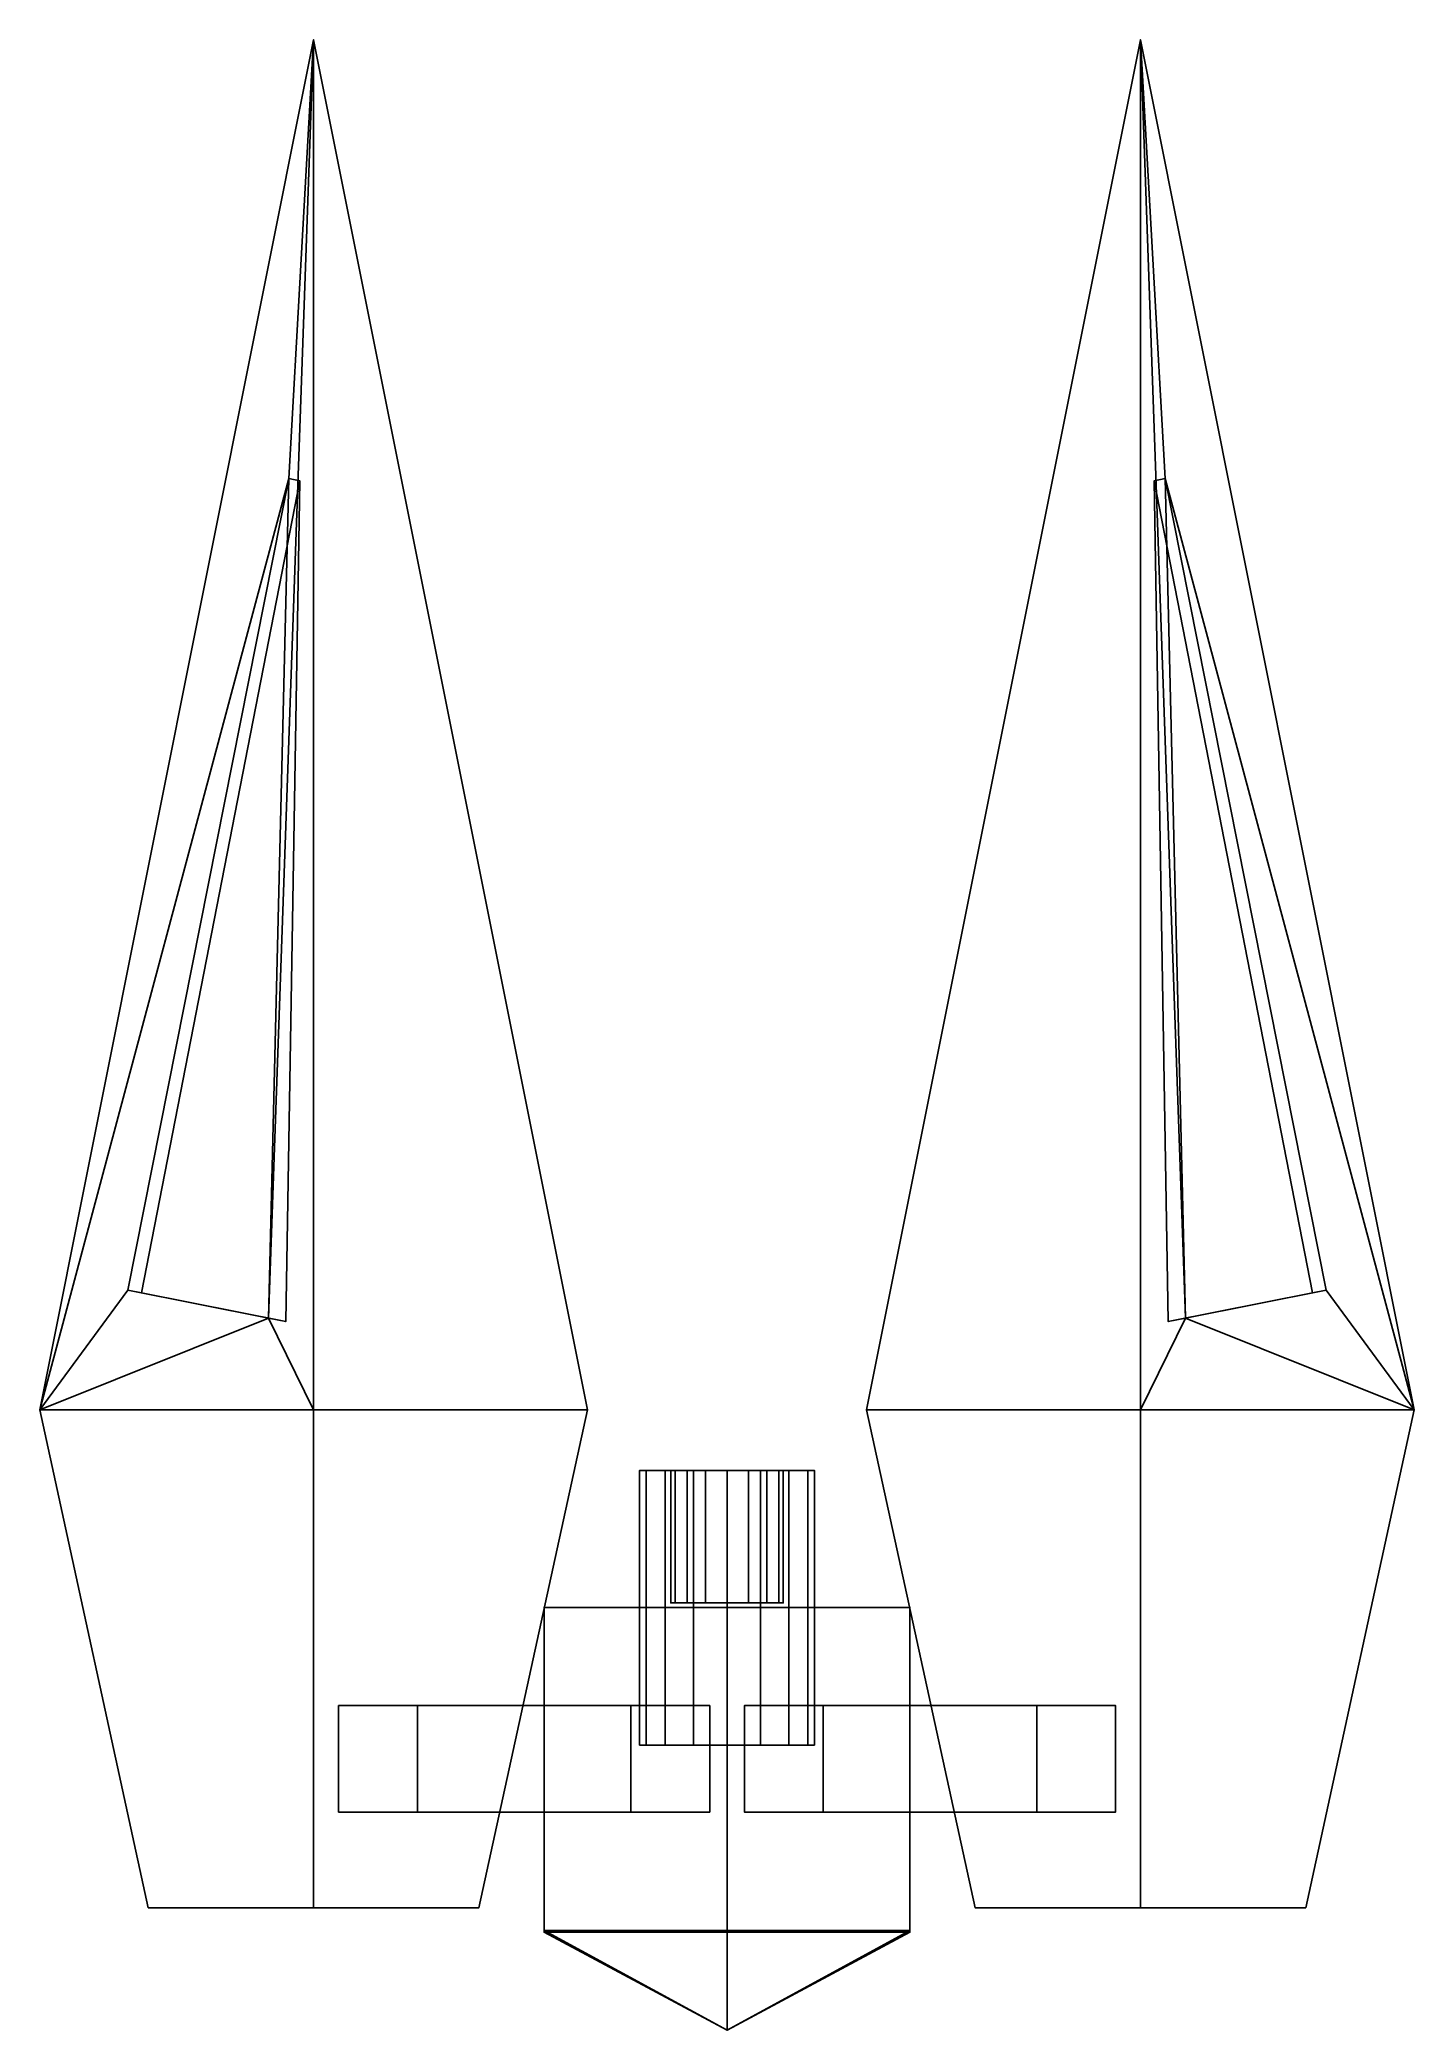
# Model space of a CAD drawing. Extents: x -2.45 to 2.45, y -2.99 to 4.11.
import ezdxf

# ---------------------------------------------------------------- set-up
doc = ezdxf.new("R2010")
doc.units = 0
for name, color, linetype in [('Cube', 15, 'CONTINUOUS'), ('Cube001', 15, 'CONTINUOUS'), ('Cube1', 15, 'CONTINUOUS'), ('Cube1001', 15, 'CONTINUOUS'), ('Cylinder', 15, 'CONTINUOUS'), ('Cylinder001', 15, 'CONTINUOUS'), ('Cylinder2', 15, 'CONTINUOUS'), ('Cylinder3', 15, 'CONTINUOUS'), ('Cylinder4', 15, 'CONTINUOUS'), ('Cylinder4001', 15, 'CONTINUOUS')]:
    doc.layers.add(name, color=color, linetype=linetype)

msp = doc.modelspace()

# ---------------------------------------------------------------- linework, layer by layer
at = {"layer": 'Cube', "color": 0}
for points in [[(0.062241, -1.833631, -0.906504), (1.105928, -1.833631, 0.137187), (1.105928, -2.213742, 0.137187), (0.062241, -2.213742, -0.906504)], [(0.062241, -1.833631, -0.906504), (0.062241, -2.213742, -0.906504), (0.343504, -2.213742, -1.187768), (0.343504, -1.833632, -1.187768)], [(1.105928, -1.833631, 0.137187), (0.062241, -1.833631, -0.906504), (0.343504, -1.833632, -1.187768), (1.387191, -1.833632, -0.144077)], [(0.343504, -2.213742, -1.187768), (1.387191, -2.213742, -0.144077), (1.387191, -1.833632, -0.144077), (0.343504, -1.833632, -1.187768)], [(1.105928, -2.213742, 0.137187), (1.105928, -1.833631, 0.137187), (1.387191, -1.833632, -0.144077), (1.387191, -2.213742, -0.144077)], [(0.062241, -2.213742, -0.906504), (1.105928, -2.213742, 0.137187), (1.387191, -2.213742, -0.144077), (0.343504, -2.213742, -1.187768)]]:
    msp.add_3dface(points, dxfattribs=at)
at = {"layer": 'Cube001', "color": 0}
for points in [[(-1.105514, -2.213739, -0.056342), (-1.105515, -1.833629, -0.056343), (-1.386777, -1.833629, 0.224921), (-1.386777, -2.213739, 0.224921)], [(-0.34309, -2.213739, 1.268612), (-1.386777, -2.213739, 0.224921), (-1.386777, -1.833629, 0.224921), (-0.343091, -1.833629, 1.268611)], [(-1.105515, -1.833629, -0.056343), (-0.061828, -1.833629, 0.987348), (-0.343091, -1.833629, 1.268611), (-1.386777, -1.833629, 0.224921)], [(-0.061828, -1.833629, 0.987348), (-1.105515, -1.833629, -0.056343), (-1.105514, -2.213739, -0.056342), (-0.061828, -2.213739, 0.987348)], [(-0.061828, -1.833629, 0.987348), (-0.061828, -2.213739, 0.987348), (-0.34309, -2.213739, 1.268612), (-0.343091, -1.833629, 1.268611)], [(-0.061828, -2.213739, 0.987348), (-1.105514, -2.213739, -0.056342), (-1.386777, -2.213739, 0.224921), (-0.34309, -2.213739, 1.268612)]]:
    msp.add_3dface(points, dxfattribs=at)
at = {"layer": 'Cube1', "color": 0}
for points in [[(-1.386778, -2.21374, -0.144076), (-0.343089, -2.213742, -1.187767), (-0.343089, -1.833631, -1.187768), (-1.386778, -1.83363, -0.144076)], [(-1.105515, -1.83363, 0.137188), (-1.105515, -2.213741, 0.137188), (-1.386778, -2.21374, -0.144076), (-1.386778, -1.83363, -0.144076)], [(-0.061826, -1.833632, -0.906504), (-1.105515, -1.83363, 0.137188), (-1.386778, -1.83363, -0.144076), (-0.343089, -1.833631, -1.187768)], [(-1.105515, -1.83363, 0.137188), (-0.061826, -1.833632, -0.906504), (-0.061826, -2.213742, -0.906503), (-1.105515, -2.213741, 0.137188)], [(-0.061826, -2.213742, -0.906503), (-0.061826, -1.833632, -0.906504), (-0.343089, -1.833631, -1.187768), (-0.343089, -2.213742, -1.187767)], [(-1.105515, -2.213741, 0.137188), (-0.061826, -2.213742, -0.906503), (-0.343089, -2.213742, -1.187767), (-1.386778, -2.21374, -0.144076)]]:
    msp.add_3dface(points, dxfattribs=at)
at = {"layer": 'Cube1001', "color": 0}
for points in [[(0.06224, -2.213742, 0.987349), (0.06224, -1.833632, 0.987348), (0.343503, -1.833632, 1.268612), (0.343503, -2.213742, 1.268612)], [(1.105928, -1.833633, -0.056342), (0.06224, -1.833632, 0.987348), (0.06224, -2.213742, 0.987349), (1.105929, -2.213743, -0.056342)], [(0.06224, -1.833632, 0.987348), (1.105928, -1.833633, -0.056342), (1.387191, -1.833633, 0.224921), (0.343503, -1.833632, 1.268612)], [(1.387191, -2.213743, 0.224922), (0.343503, -2.213742, 1.268612), (0.343503, -1.833632, 1.268612), (1.387191, -1.833633, 0.224921)], [(1.105928, -1.833633, -0.056342), (1.105929, -2.213743, -0.056342), (1.387191, -2.213743, 0.224922), (1.387191, -1.833633, 0.224921)], [(1.105929, -2.213743, -0.056342), (0.06224, -2.213742, 0.987349), (0.343503, -2.213742, 1.268612), (1.387191, -2.213743, 0.224922)]]:
    msp.add_3dface(points, dxfattribs=at)
at = {"layer": 'Cylinder', "color": 0}
for points in [[(-0.653134, -1.482849, -1.44719), (-0.653134, -2.636815, -1.447188), (0.653136, -2.636816, -1.447188), (0.653135, -1.48285, -1.44719)], [(0, -1.482849, -0.315923), (0.000001, -2.992309, -0.315922), (-0.653134, -2.636815, -1.447188), (-0.653134, -1.482849, -1.44719)], [(-0.653134, -1.482849, -1.44719), (0.653135, -1.48285, -1.44719), (0, -1.482849, -0.315923)], [(0.653135, -1.48285, -1.44719), (0.653136, -2.636816, -1.447188), (0.000001, -2.992309, -0.315922), (0, -1.482849, -0.315923)], [(0.000001, -2.992309, -0.315922), (0.653136, -2.636816, -1.447188), (-0.653134, -2.636815, -1.447188)]]:
    msp.add_3dface(points, dxfattribs=at)
at = {"layer": 'Cylinder001', "color": 0}
for points in [[(-0.653122, -1.482839, 1.447181), (-0.653131, -2.642519, 1.447192), (0.000001, -2.992313, 0.315918), (0, -1.482846, 0.315919)], [(0.653135, -1.482846, 1.447186), (0.653145, -2.642515, 1.447197), (-0.653131, -2.642519, 1.447192), (-0.653122, -1.482839, 1.447181)], [(0.653135, -1.482846, 1.447186), (-0.653122, -1.482839, 1.447181), (0, -1.482846, 0.315919)], [(0, -1.482846, 0.315919), (0.000001, -2.992313, 0.315918), (0.653145, -2.642515, 1.447197), (0.653135, -1.482846, 1.447186)], [(0.000001, -2.992313, 0.315918), (-0.653131, -2.642519, 1.447192), (0.653145, -2.642515, 1.447197)]]:
    msp.add_3dface(points, dxfattribs=at)
at = {"layer": 'Cylinder2', "color": 0}
for points in [[(1.475995, 4.11387, 0.000283), (1.475996, -0.777422, 0.977636), (0.498389, -0.777758, -0.000007)], [(1.475995, 4.11387, 0.000283), (0.498389, -0.777758, -0.000007), (1.475997, -0.778096, -0.977586)], [(1.636955, -0.450516, 0.751339), (1.475995, 4.11387, 0.000283), (1.564863, 2.547346, 0.224421)], [(1.475996, -0.777422, 0.977636), (1.475995, 4.11387, 0.000283), (1.636955, -0.450516, 0.751339)], [(1.564863, 2.547346, 0.224421), (1.475995, 4.11387, 0.000283), (2.453604, -0.77776, -0.000008)], [(1.475995, 4.11387, 0.000283), (1.475997, -0.778096, -0.977586), (2.453604, -0.77776, -0.000008)], [(2.139042, -0.350487, 0.229212), (1.564863, 2.547346, 0.224421), (2.453604, -0.77776, -0.000008)], [(1.636955, -0.450516, 0.751339), (2.139042, -0.350487, 0.229212), (2.453604, -0.77776, -0.000008)], [(1.475996, -0.777422, 0.977636), (1.636955, -0.450516, 0.751339), (2.453604, -0.77776, -0.000008)]]:
    msp.add_3dface(points, dxfattribs=at)
at = {"layer": 'Cylinder2', "color": 3}
for points in [[(1.525375, 2.539706, 0.182914), (1.575648, -0.462378, 0.686898), (1.636955, -0.450516, 0.751339), (1.564863, 2.547346, 0.224421)], [(2.090514, -0.359878, 0.178203), (1.525375, 2.539706, 0.182914), (1.564863, 2.547346, 0.224421), (2.139042, -0.350487, 0.229212)], [(1.575648, -0.462378, 0.686898), (2.090514, -0.359878, 0.178203), (2.139042, -0.350487, 0.229212), (1.636955, -0.450516, 0.751339)]]:
    msp.add_3dface(points, dxfattribs=at)
at = {"layer": 'Cylinder2', "color": 1}
msp.add_3dface([(2.090514, -0.359878, 0.178203), (1.575648, -0.462378, 0.686898), (1.525375, 2.539706, 0.182914)], dxfattribs=at)
at = {"layer": 'Cylinder2', "color": 4}
for points in [[(1.475997, -2.555146, 0.590394), (0.885599, -2.555146, -0.000006), (0.498389, -0.777758, -0.000007), (1.475996, -0.777422, 0.977636)], [(0.885599, -2.555146, -0.000006), (1.475998, -2.555146, -0.590407), (1.475997, -0.778096, -0.977586), (0.498389, -0.777758, -0.000007)], [(2.066396, -2.555147, -0.000006), (1.475997, -2.555146, 0.590394), (1.475996, -0.777422, 0.977636), (2.453604, -0.77776, -0.000008)], [(1.475998, -2.555146, -0.590407), (2.066396, -2.555147, -0.000006), (2.453604, -0.77776, -0.000008), (1.475997, -0.778096, -0.977586)]]:
    msp.add_3dface(points, dxfattribs=at)
at = {"layer": 'Cylinder2', "color": 2}
msp.add_3dface([(2.066396, -2.555147, -0.000006), (1.475998, -2.555146, -0.590407), (0.885599, -2.555146, -0.000006), (1.475997, -2.555146, 0.590394)], dxfattribs=at)
at = {"layer": 'Cylinder3', "color": 0}
for points in [[(-1.564865, 2.547345, 0.224422), (-2.453604, -0.777759, -0.000006), (-1.475998, 4.113869, 0.000285)], [(-2.453604, -0.777759, -0.000006), (-1.475996, -0.778097, -0.977585), (-1.475998, 4.113869, 0.000285)], [(-1.636955, -0.450517, 0.751341), (-1.564865, 2.547345, 0.224422), (-1.475998, 4.113869, 0.000285)], [(-1.475997, -0.777422, 0.977637), (-1.636955, -0.450517, 0.751341), (-1.475998, 4.113869, 0.000285)], [(-0.498389, -0.777761, -0.000006), (-1.475997, -0.777422, 0.977637), (-1.475998, 4.113869, 0.000285)], [(-1.475996, -0.778097, -0.977585), (-0.498389, -0.777761, -0.000006), (-1.475998, 4.113869, 0.000285)], [(-2.139042, -0.350486, 0.229214), (-2.453604, -0.777759, -0.000006), (-1.564865, 2.547345, 0.224422)], [(-1.636955, -0.450517, 0.751341), (-2.453604, -0.777759, -0.000006), (-2.139042, -0.350486, 0.229214)], [(-1.475997, -0.777422, 0.977637), (-2.453604, -0.777759, -0.000006), (-1.636955, -0.450517, 0.751341)]]:
    msp.add_3dface(points, dxfattribs=at)
at = {"layer": 'Cylinder3', "color": 3}
for points in [[(-2.139042, -0.350486, 0.229214), (-1.564865, 2.547345, 0.224422), (-1.525378, 2.539705, 0.182916), (-2.090515, -0.359877, 0.178205)], [(-1.564865, 2.547345, 0.224422), (-1.636955, -0.450517, 0.751341), (-1.575649, -0.462379, 0.686899), (-1.525378, 2.539705, 0.182916)], [(-1.636955, -0.450517, 0.751341), (-2.139042, -0.350486, 0.229214), (-2.090515, -0.359877, 0.178205), (-1.575649, -0.462379, 0.686899)]]:
    msp.add_3dface(points, dxfattribs=at)
at = {"layer": 'Cylinder3', "color": 1}
msp.add_3dface([(-1.525378, 2.539705, 0.182916), (-1.575649, -0.462379, 0.686899), (-2.090515, -0.359877, 0.178205)], dxfattribs=at)
at = {"layer": 'Cylinder3', "color": 4}
for points in [[(-2.453604, -0.777759, -0.000006), (-1.475997, -0.777422, 0.977637), (-1.475996, -2.554866, 0.590394), (-2.066394, -2.554866, -0.000006)], [(-1.475996, -0.778097, -0.977585), (-2.453604, -0.777759, -0.000006), (-2.066394, -2.554866, -0.000006), (-1.475996, -2.554867, -0.590406)], [(-1.475997, -0.777422, 0.977637), (-0.498389, -0.777761, -0.000006), (-0.885597, -2.554867, -0.000006), (-1.475996, -2.554866, 0.590394)], [(-0.498389, -0.777761, -0.000006), (-1.475996, -0.778097, -0.977585), (-1.475996, -2.554867, -0.590406), (-0.885597, -2.554867, -0.000006)]]:
    msp.add_3dface(points, dxfattribs=at)
at = {"layer": 'Cylinder3', "color": 2}
msp.add_3dface([(-1.475996, -2.554866, 0.590394), (-0.885597, -2.554867, -0.000006), (-1.475996, -2.554867, -0.590406), (-2.066394, -2.554866, -0.000006)], dxfattribs=at)
at = {"layer": 'Cylinder4', "color": 0}
for points in [[(-0.288534, -0.993996, -1.123802), (-0.312307, -0.993996, -1.004287), (-0.312307, -1.974501, -1.004287), (-0.288534, -1.974501, -1.123802)], [(-0.312307, -0.993996, -1.004287), (-0.288534, -0.993996, -0.884772), (-0.288534, -1.974501, -0.884772), (-0.312307, -1.974501, -1.004287)], [(-0.312307, -0.993996, -1.004287), (-0.288534, -0.993996, -1.123802), (-0.185486, -0.993996, -1.081118)], [(-0.200769, -0.993996, -1.004287), (-0.312307, -0.993996, -1.004287), (-0.185486, -0.993996, -1.081118)], [(-0.185486, -0.993996, -0.927456), (-0.312307, -0.993996, -1.004287), (-0.200769, -0.993996, -1.004287)], [(-0.288534, -0.993996, -0.884772), (-0.312307, -0.993996, -1.004287), (-0.185486, -0.993996, -0.927456)], [(-0.220834, -0.993996, -1.225121), (-0.288534, -0.993996, -1.123802), (-0.288534, -1.974501, -1.123802), (-0.220834, -1.974501, -1.225121)], [(-0.288534, -0.993996, -0.884772), (-0.220834, -0.993996, -0.783452), (-0.220834, -1.974501, -0.783452), (-0.288534, -1.974501, -0.884772)], [(-0.288534, -0.993996, -1.123802), (-0.220834, -0.993996, -1.225121), (-0.141965, -0.993996, -1.146252)], [(-0.185486, -0.993996, -1.081118), (-0.288534, -0.993996, -1.123802), (-0.141965, -0.993996, -1.146252)], [(-0.141965, -0.993996, -0.862322), (-0.288534, -0.993996, -0.884772), (-0.185486, -0.993996, -0.927456)], [(-0.076831, -0.993996, -0.818801), (-0.288534, -0.993996, -0.884772), (-0.141965, -0.993996, -0.862322)], [(-0.220834, -0.993996, -0.783452), (-0.288534, -0.993996, -0.884772), (-0.076831, -0.993996, -0.818801)], [(-0.119515, -0.993996, -1.292821), (-0.220834, -0.993996, -1.225121), (-0.220834, -1.974501, -1.225121), (-0.119515, -1.974501, -1.292821)], [(-0.220834, -0.993996, -0.783452), (-0.119515, -0.993996, -0.715753), (-0.119515, -1.974501, -0.715753), (-0.220834, -1.974501, -0.783452)], [(-0.076831, -0.993996, -1.189773), (-0.220834, -0.993996, -1.225121), (0, -0.993996, -1.205056)], [(-0.141965, -0.993996, -1.146252), (-0.220834, -0.993996, -1.225121), (-0.076831, -0.993996, -1.189773)], [(-0.220834, -0.993996, -0.783452), (-0.076831, -0.993996, -0.818801), (0, -0.993996, -0.803518)], [(0.220835, -0.993996, -0.783452), (-0.220834, -0.993996, -0.783452), (0, -0.993996, -0.803518)], [(-0.119515, -0.993996, -0.715753), (-0.220834, -0.993996, -0.783452), (0.220835, -0.993996, -0.783452)], [(-0.220834, -0.993996, -1.225121), (-0.119515, -0.993996, -1.292821), (0.119515, -0.993996, -1.292821)], [(0.220835, -0.993996, -1.225121), (-0.220834, -0.993996, -1.225121), (0.119515, -0.993996, -1.292821)], [(0, -0.993996, -1.205056), (-0.220834, -0.993996, -1.225121), (0.220835, -0.993996, -1.225121)], [(0, -0.993996, -1.316594), (-0.119515, -0.993996, -1.292821), (-0.119515, -1.974501, -1.292821), (0, -1.974501, -1.316594)], [(-0.119515, -0.993996, -0.715753), (0, -0.993996, -0.69198), (0, -1.974501, -0.69198), (-0.119515, -1.974501, -0.715753)], [(0.119515, -0.993996, -0.715753), (-0.119515, -0.993996, -0.715753), (0.220835, -0.993996, -0.783452)], [(0, -0.993996, -0.69198), (-0.119515, -0.993996, -0.715753), (0.119515, -0.993996, -0.715753)], [(0.119515, -0.993996, -1.292821), (-0.119515, -0.993996, -1.292821), (0, -0.993996, -1.316594)], [(0.119515, -0.993996, -1.292821), (0, -0.993996, -1.316594), (0, -1.974501, -1.316594), (0.119515, -1.974501, -1.292821)], [(0, -0.993996, -0.69198), (0.119515, -0.993996, -0.715753), (0.119515, -1.974501, -0.715753), (0, -1.974501, -0.69198)], [(0.076831, -0.993996, -1.189773), (0, -0.993996, -1.205056), (0.220835, -0.993996, -1.225121)], [(0.220835, -0.993996, -0.783452), (0, -0.993996, -0.803518), (0.076831, -0.993996, -0.818801)], [(0.141965, -0.993996, -1.146252), (0.076831, -0.993996, -1.189773), (0.220835, -0.993996, -1.225121)], [(0.076831, -0.993996, -0.818801), (0.141965, -0.993996, -0.862322), (0.288534, -0.993996, -0.884772)], [(0.220835, -0.993996, -0.783452), (0.076831, -0.993996, -0.818801), (0.288534, -0.993996, -0.884772)], [(0.220835, -0.993996, -1.225121), (0.119515, -0.993996, -1.292821), (0.119515, -1.974501, -1.292821), (0.220835, -1.974501, -1.225121)], [(0.119515, -0.993996, -0.715753), (0.220835, -0.993996, -0.783452), (0.220835, -1.974501, -0.783452), (0.119515, -1.974501, -0.715753)], [(0.288534, -0.993996, -1.123802), (0.141965, -0.993996, -1.146252), (0.220835, -0.993996, -1.225121)], [(0.185486, -0.993996, -1.081118), (0.141965, -0.993996, -1.146252), (0.288534, -0.993996, -1.123802)], [(0.141965, -0.993996, -0.862322), (0.185486, -0.993996, -0.927456), (0.288534, -0.993996, -0.884772)], [(0.200769, -0.993996, -1.004287), (0.185486, -0.993996, -1.081118), (0.288534, -0.993996, -1.123802)], [(0.185486, -0.993996, -0.927456), (0.200769, -0.993996, -1.004287), (0.312307, -0.993996, -1.004287)], [(0.288534, -0.993996, -0.884772), (0.185486, -0.993996, -0.927456), (0.312307, -0.993996, -1.004287)], [(0.312307, -0.993996, -1.004287), (0.200769, -0.993996, -1.004287), (0.288534, -0.993996, -1.123802)], [(0.288534, -0.993996, -1.123802), (0.220835, -0.993996, -1.225121), (0.220835, -1.974501, -1.225121), (0.288534, -1.974501, -1.123802)], [(0.220835, -0.993996, -0.783452), (0.288534, -0.993996, -0.884772), (0.288534, -1.974501, -0.884772), (0.220835, -1.974501, -0.783452)], [(0.312307, -0.993996, -1.004287), (0.288534, -0.993996, -1.123802), (0.288534, -1.974501, -1.123802), (0.312307, -1.974501, -1.004287)], [(0.288534, -0.993996, -0.884772), (0.312307, -0.993996, -1.004287), (0.312307, -1.974501, -1.004287), (0.288534, -1.974501, -0.884772)], [(-0.312307, -1.974501, -1.004287), (0.288534, -1.974501, -1.123802), (-0.288534, -1.974501, -1.123802)], [(0.312307, -1.974501, -1.004287), (0.288534, -1.974501, -1.123802), (-0.312307, -1.974501, -1.004287)], [(0.288534, -1.974501, -0.884772), (0.312307, -1.974501, -1.004287), (-0.312307, -1.974501, -1.004287)], [(-0.288534, -1.974501, -0.884772), (0.288534, -1.974501, -0.884772), (-0.312307, -1.974501, -1.004287)], [(-0.288534, -1.974501, -1.123802), (0.288534, -1.974501, -1.123802), (-0.220834, -1.974501, -1.225121)], [(0.220835, -1.974501, -0.783452), (0.288534, -1.974501, -0.884772), (-0.288534, -1.974501, -0.884772)], [(-0.220834, -1.974501, -0.783452), (0.220835, -1.974501, -0.783452), (-0.288534, -1.974501, -0.884772)], [(-0.220834, -1.974501, -1.225121), (0.220835, -1.974501, -1.225121), (-0.119515, -1.974501, -1.292821)], [(0.288534, -1.974501, -1.123802), (0.220835, -1.974501, -1.225121), (-0.220834, -1.974501, -1.225121)], [(0.119515, -1.974501, -0.715753), (0.220835, -1.974501, -0.783452), (-0.220834, -1.974501, -0.783452)], [(-0.119515, -1.974501, -0.715753), (0.119515, -1.974501, -0.715753), (-0.220834, -1.974501, -0.783452)], [(-0.119515, -1.974501, -1.292821), (0.119515, -1.974501, -1.292821), (0, -1.974501, -1.316594)], [(0.220835, -1.974501, -1.225121), (0.119515, -1.974501, -1.292821), (-0.119515, -1.974501, -1.292821)], [(0, -1.974501, -0.69198), (0.119515, -1.974501, -0.715753), (-0.119515, -1.974501, -0.715753)]]:
    msp.add_3dface(points, dxfattribs=at)
at = {"layer": 'Cylinder4', "color": 1}
for points in [[(-0.200768, -1.466871, -1.004287), (-0.185485, -1.466871, -0.927455), (-0.185486, -0.993996, -0.927456), (-0.200769, -0.993996, -1.004287)], [(-0.185485, -1.466871, -1.081118), (-0.200768, -1.466871, -1.004287), (-0.200769, -0.993996, -1.004287), (-0.185486, -0.993996, -1.081118)], [(-0.185485, -1.466871, -0.927455), (-0.141964, -1.466871, -0.862321), (-0.141965, -0.993996, -0.862322), (-0.185486, -0.993996, -0.927456)], [(-0.141964, -1.466871, -1.146253), (-0.185485, -1.466871, -1.081118), (-0.185486, -0.993996, -1.081118), (-0.141965, -0.993996, -1.146252)], [(-0.141964, -1.466871, -0.862321), (-0.07683, -1.466871, -0.8188), (-0.076831, -0.993996, -0.818801), (-0.141965, -0.993996, -0.862322)], [(-0.07683, -1.466871, -1.189774), (-0.141964, -1.466871, -1.146253), (-0.141965, -0.993996, -1.146252), (-0.076831, -0.993996, -1.189773)], [(-0.07683, -1.466871, -0.8188), (0, -1.466871, -0.803517), (0, -0.993996, -0.803518), (-0.076831, -0.993996, -0.818801)], [(0, -1.466871, -1.205056), (-0.07683, -1.466871, -1.189774), (-0.076831, -0.993996, -1.189773), (0, -0.993996, -1.205056)], [(0, -1.466871, -0.803517), (0.076831, -1.466871, -0.8188), (0.076831, -0.993996, -0.818801), (0, -0.993996, -0.803518)], [(0.076831, -1.466871, -1.189774), (0, -1.466871, -1.205056), (0, -0.993996, -1.205056), (0.076831, -0.993996, -1.189773)], [(0.076831, -1.466871, -0.8188), (0.141965, -1.466871, -0.862321), (0.141965, -0.993996, -0.862322), (0.076831, -0.993996, -0.818801)], [(0.141965, -1.466871, -1.146253), (0.076831, -1.466871, -1.189774), (0.076831, -0.993996, -1.189773), (0.141965, -0.993996, -1.146252)], [(0.141965, -1.466871, -0.862321), (0.185485, -1.466871, -0.927455), (0.185486, -0.993996, -0.927456), (0.141965, -0.993996, -0.862322)], [(0.185485, -1.466871, -1.081118), (0.141965, -1.466871, -1.146253), (0.141965, -0.993996, -1.146252), (0.185486, -0.993996, -1.081118)], [(0.185485, -1.466871, -0.927455), (0.200768, -1.466871, -1.004287), (0.200769, -0.993996, -1.004287), (0.185486, -0.993996, -0.927456)], [(0.200768, -1.466871, -1.004287), (0.185485, -1.466871, -1.081118), (0.185486, -0.993996, -1.081118), (0.200769, -0.993996, -1.004287)], [(-0.200768, -1.466871, -1.004287), (-0.185485, -1.466871, -1.081118), (0.185485, -1.466871, -1.081118)], [(0.200768, -1.466871, -1.004287), (-0.200768, -1.466871, -1.004287), (0.185485, -1.466871, -1.081118)], [(-0.185485, -1.466871, -0.927455), (-0.200768, -1.466871, -1.004287), (0.200768, -1.466871, -1.004287)], [(-0.185485, -1.466871, -1.081118), (-0.141964, -1.466871, -1.146253), (0.141965, -1.466871, -1.146253)], [(0.185485, -1.466871, -1.081118), (-0.185485, -1.466871, -1.081118), (0.141965, -1.466871, -1.146253)], [(0.185485, -1.466871, -0.927455), (-0.185485, -1.466871, -0.927455), (0.200768, -1.466871, -1.004287)], [(-0.141964, -1.466871, -0.862321), (-0.185485, -1.466871, -0.927455), (0.185485, -1.466871, -0.927455)], [(-0.141964, -1.466871, -1.146253), (-0.07683, -1.466871, -1.189774), (0.076831, -1.466871, -1.189774)], [(0.141965, -1.466871, -1.146253), (-0.141964, -1.466871, -1.146253), (0.076831, -1.466871, -1.189774)], [(0.141965, -1.466871, -0.862321), (-0.141964, -1.466871, -0.862321), (0.185485, -1.466871, -0.927455)], [(-0.07683, -1.466871, -0.8188), (-0.141964, -1.466871, -0.862321), (0.141965, -1.466871, -0.862321)], [(0.076831, -1.466871, -1.189774), (-0.07683, -1.466871, -1.189774), (0, -1.466871, -1.205056)], [(0.076831, -1.466871, -0.8188), (-0.07683, -1.466871, -0.8188), (0.141965, -1.466871, -0.862321)], [(0, -1.466871, -0.803517), (-0.07683, -1.466871, -0.8188), (0.076831, -1.466871, -0.8188)]]:
    msp.add_3dface(points, dxfattribs=at)
at = {"layer": 'Cylinder4001', "color": 0}
for points in [[(-0.288534, -0.993996, 0.884762), (-0.312307, -0.993996, 1.004277), (-0.312307, -1.974501, 1.004277), (-0.288534, -1.974501, 0.884762)], [(-0.312307, -0.993996, 1.004277), (-0.288534, -0.993996, 1.123791), (-0.288534, -1.974501, 1.123791), (-0.312307, -1.974501, 1.004277)], [(-0.312307, -0.993996, 1.004277), (-0.288534, -0.993996, 0.884762), (-0.185486, -0.993996, 0.927446)], [(-0.200769, -0.993996, 1.004277), (-0.312307, -0.993996, 1.004277), (-0.185486, -0.993996, 0.927446)], [(-0.185486, -0.993996, 1.081107), (-0.312307, -0.993996, 1.004277), (-0.200769, -0.993996, 1.004277)], [(-0.288534, -0.993996, 1.123791), (-0.312307, -0.993996, 1.004277), (-0.185486, -0.993996, 1.081107)], [(-0.220834, -0.993996, 0.783442), (-0.288534, -0.993996, 0.884762), (-0.288534, -1.974501, 0.884762), (-0.220834, -1.974501, 0.783442)], [(-0.288534, -0.993996, 1.123791), (-0.220834, -0.993996, 1.225111), (-0.220834, -1.974501, 1.225111), (-0.288534, -1.974501, 1.123791)], [(-0.288534, -0.993996, 0.884762), (-0.220834, -0.993996, 0.783442), (-0.141965, -0.993996, 0.862311)], [(-0.185486, -0.993996, 0.927446), (-0.288534, -0.993996, 0.884762), (-0.141965, -0.993996, 0.862311)], [(-0.141965, -0.993996, 1.146242), (-0.288534, -0.993996, 1.123791), (-0.185486, -0.993996, 1.081107)], [(-0.076831, -0.993996, 1.189763), (-0.288534, -0.993996, 1.123791), (-0.141965, -0.993996, 1.146242)], [(-0.220834, -0.993996, 1.225111), (-0.288534, -0.993996, 1.123791), (-0.076831, -0.993996, 1.189763)], [(-0.119515, -0.993996, 0.715742), (-0.220834, -0.993996, 0.783442), (-0.220834, -1.974501, 0.783442), (-0.119515, -1.974501, 0.715742)], [(-0.220834, -0.993996, 1.225111), (-0.119515, -0.993996, 1.292811), (-0.119515, -1.974501, 1.292811), (-0.220834, -1.974501, 1.225111)], [(-0.076831, -0.993996, 0.81879), (-0.220834, -0.993996, 0.783442), (0, -0.993996, 0.803508)], [(-0.141965, -0.993996, 0.862311), (-0.220834, -0.993996, 0.783442), (-0.076831, -0.993996, 0.81879)], [(-0.220834, -0.993996, 1.225111), (-0.076831, -0.993996, 1.189763), (0, -0.993996, 1.205046)], [(0.220835, -0.993996, 1.225111), (-0.220834, -0.993996, 1.225111), (0, -0.993996, 1.205046)], [(-0.119515, -0.993996, 1.292811), (-0.220834, -0.993996, 1.225111), (0.220835, -0.993996, 1.225111)], [(-0.220834, -0.993996, 0.783442), (-0.119515, -0.993996, 0.715742), (0.119515, -0.993996, 0.715742)], [(0.220835, -0.993996, 0.783442), (-0.220834, -0.993996, 0.783442), (0.119515, -0.993996, 0.715742)], [(0, -0.993996, 0.803508), (-0.220834, -0.993996, 0.783442), (0.220835, -0.993996, 0.783442)], [(0, -0.993996, 0.691969), (-0.119515, -0.993996, 0.715742), (-0.119515, -1.974501, 0.715742), (0, -1.974501, 0.691969)], [(-0.119515, -0.993996, 1.292811), (0, -0.993996, 1.316584), (0, -1.974501, 1.316584), (-0.119515, -1.974501, 1.292811)], [(0.119515, -0.993996, 1.292811), (-0.119515, -0.993996, 1.292811), (0.220835, -0.993996, 1.225111)], [(0, -0.993996, 1.316584), (-0.119515, -0.993996, 1.292811), (0.119515, -0.993996, 1.292811)], [(0.119515, -0.993996, 0.715742), (-0.119515, -0.993996, 0.715742), (0, -0.993996, 0.691969)], [(0.119515, -0.993996, 0.715742), (0, -0.993996, 0.691969), (0, -1.974501, 0.691969), (0.119515, -1.974501, 0.715742)], [(0, -0.993996, 1.316584), (0.119515, -0.993996, 1.292811), (0.119515, -1.974501, 1.292811), (0, -1.974501, 1.316584)], [(0.076831, -0.993996, 0.81879), (0, -0.993996, 0.803508), (0.220835, -0.993996, 0.783442)], [(0.220835, -0.993996, 1.225111), (0, -0.993996, 1.205046), (0.076831, -0.993996, 1.189763)], [(0.141965, -0.993996, 0.862311), (0.076831, -0.993996, 0.81879), (0.220835, -0.993996, 0.783442)], [(0.076831, -0.993996, 1.189763), (0.141965, -0.993996, 1.146242), (0.288534, -0.993996, 1.123791)], [(0.220835, -0.993996, 1.225111), (0.076831, -0.993996, 1.189763), (0.288534, -0.993996, 1.123791)], [(0.220835, -0.993996, 0.783442), (0.119515, -0.993996, 0.715742), (0.119515, -1.974501, 0.715742), (0.220835, -1.974501, 0.783442)], [(0.119515, -0.993996, 1.292811), (0.220835, -0.993996, 1.225111), (0.220835, -1.974501, 1.225111), (0.119515, -1.974501, 1.292811)], [(0.288534, -0.993996, 0.884762), (0.141965, -0.993996, 0.862311), (0.220835, -0.993996, 0.783442)], [(0.185486, -0.993996, 0.927446), (0.141965, -0.993996, 0.862311), (0.288534, -0.993996, 0.884762)], [(0.141965, -0.993996, 1.146242), (0.185486, -0.993996, 1.081107), (0.288534, -0.993996, 1.123791)], [(0.200769, -0.993996, 1.004277), (0.185486, -0.993996, 0.927446), (0.288534, -0.993996, 0.884762)], [(0.185486, -0.993996, 1.081107), (0.200769, -0.993996, 1.004277), (0.312307, -0.993996, 1.004277)], [(0.288534, -0.993996, 1.123791), (0.185486, -0.993996, 1.081107), (0.312307, -0.993996, 1.004277)], [(0.312307, -0.993996, 1.004277), (0.200769, -0.993996, 1.004277), (0.288534, -0.993996, 0.884762)], [(0.288534, -0.993996, 0.884762), (0.220835, -0.993996, 0.783442), (0.220835, -1.974501, 0.783442), (0.288534, -1.974501, 0.884762)], [(0.220835, -0.993996, 1.225111), (0.288534, -0.993996, 1.123791), (0.288534, -1.974501, 1.123791), (0.220835, -1.974501, 1.225111)], [(0.312307, -0.993996, 1.004277), (0.288534, -0.993996, 0.884762), (0.288534, -1.974501, 0.884762), (0.312307, -1.974501, 1.004277)], [(0.288534, -0.993996, 1.123791), (0.312307, -0.993996, 1.004277), (0.312307, -1.974501, 1.004277), (0.288534, -1.974501, 1.123791)], [(-0.312307, -1.974501, 1.004277), (0.288534, -1.974501, 0.884762), (-0.288534, -1.974501, 0.884762)], [(0.312307, -1.974501, 1.004277), (0.288534, -1.974501, 0.884762), (-0.312307, -1.974501, 1.004277)], [(0.288534, -1.974501, 1.123791), (0.312307, -1.974501, 1.004277), (-0.312307, -1.974501, 1.004277)], [(-0.288534, -1.974501, 1.123791), (0.288534, -1.974501, 1.123791), (-0.312307, -1.974501, 1.004277)], [(-0.288534, -1.974501, 0.884762), (0.288534, -1.974501, 0.884762), (-0.220834, -1.974501, 0.783442)], [(0.220835, -1.974501, 1.225111), (0.288534, -1.974501, 1.123791), (-0.288534, -1.974501, 1.123791)], [(-0.220834, -1.974501, 1.225111), (0.220835, -1.974501, 1.225111), (-0.288534, -1.974501, 1.123791)], [(-0.220834, -1.974501, 0.783442), (0.220835, -1.974501, 0.783442), (-0.119515, -1.974501, 0.715742)], [(0.288534, -1.974501, 0.884762), (0.220835, -1.974501, 0.783442), (-0.220834, -1.974501, 0.783442)], [(0.119515, -1.974501, 1.292811), (0.220835, -1.974501, 1.225111), (-0.220834, -1.974501, 1.225111)], [(-0.119515, -1.974501, 1.292811), (0.119515, -1.974501, 1.292811), (-0.220834, -1.974501, 1.225111)], [(-0.119515, -1.974501, 0.715742), (0.119515, -1.974501, 0.715742), (0, -1.974501, 0.691969)], [(0.220835, -1.974501, 0.783442), (0.119515, -1.974501, 0.715742), (-0.119515, -1.974501, 0.715742)], [(0, -1.974501, 1.316584), (0.119515, -1.974501, 1.292811), (-0.119515, -1.974501, 1.292811)]]:
    msp.add_3dface(points, dxfattribs=at)
at = {"layer": 'Cylinder4001', "color": 1}
for points in [[(-0.200768, -1.466871, 1.004277), (-0.185485, -1.466871, 1.081108), (-0.185486, -0.993996, 1.081107), (-0.200769, -0.993996, 1.004277)], [(-0.185485, -1.466871, 0.927445), (-0.200768, -1.466871, 1.004277), (-0.200769, -0.993996, 1.004277), (-0.185486, -0.993996, 0.927446)], [(-0.185485, -1.466871, 1.081108), (-0.141964, -1.466871, 1.146243), (-0.141965, -0.993996, 1.146242), (-0.185486, -0.993996, 1.081107)], [(-0.141964, -1.466871, 0.862311), (-0.185485, -1.466871, 0.927445), (-0.185486, -0.993996, 0.927446), (-0.141965, -0.993996, 0.862311)], [(-0.141964, -1.466871, 1.146243), (-0.07683, -1.466871, 1.189764), (-0.076831, -0.993996, 1.189763), (-0.141965, -0.993996, 1.146242)], [(-0.07683, -1.466871, 0.81879), (-0.141964, -1.466871, 0.862311), (-0.141965, -0.993996, 0.862311), (-0.076831, -0.993996, 0.81879)], [(-0.07683, -1.466871, 1.189764), (0, -1.466871, 1.205046), (0, -0.993996, 1.205046), (-0.076831, -0.993996, 1.189763)], [(0, -1.466871, 0.803507), (-0.07683, -1.466871, 0.81879), (-0.076831, -0.993996, 0.81879), (0, -0.993996, 0.803508)], [(0, -1.466871, 1.205046), (0.076831, -1.466871, 1.189764), (0.076831, -0.993996, 1.189763), (0, -0.993996, 1.205046)], [(0.076831, -1.466871, 0.81879), (0, -1.466871, 0.803507), (0, -0.993996, 0.803508), (0.076831, -0.993996, 0.81879)], [(0.076831, -1.466871, 1.189764), (0.141965, -1.466871, 1.146243), (0.141965, -0.993996, 1.146242), (0.076831, -0.993996, 1.189763)], [(0.141965, -1.466871, 0.862311), (0.076831, -1.466871, 0.81879), (0.076831, -0.993996, 0.81879), (0.141965, -0.993996, 0.862311)], [(0.141965, -1.466871, 1.146243), (0.185485, -1.466871, 1.081108), (0.185486, -0.993996, 1.081107), (0.141965, -0.993996, 1.146242)], [(0.185485, -1.466871, 0.927445), (0.141965, -1.466871, 0.862311), (0.141965, -0.993996, 0.862311), (0.185486, -0.993996, 0.927446)], [(0.185485, -1.466871, 1.081108), (0.200768, -1.466871, 1.004277), (0.200769, -0.993996, 1.004277), (0.185486, -0.993996, 1.081107)], [(0.200768, -1.466871, 1.004277), (0.185485, -1.466871, 0.927445), (0.185486, -0.993996, 0.927446), (0.200769, -0.993996, 1.004277)], [(-0.200768, -1.466871, 1.004277), (-0.185485, -1.466871, 0.927445), (0.185485, -1.466871, 0.927445)], [(0.200768, -1.466871, 1.004277), (-0.200768, -1.466871, 1.004277), (0.185485, -1.466871, 0.927445)], [(-0.185485, -1.466871, 1.081108), (-0.200768, -1.466871, 1.004277), (0.200768, -1.466871, 1.004277)], [(-0.185485, -1.466871, 0.927445), (-0.141964, -1.466871, 0.862311), (0.141965, -1.466871, 0.862311)], [(0.185485, -1.466871, 0.927445), (-0.185485, -1.466871, 0.927445), (0.141965, -1.466871, 0.862311)], [(0.185485, -1.466871, 1.081108), (-0.185485, -1.466871, 1.081108), (0.200768, -1.466871, 1.004277)], [(-0.141964, -1.466871, 1.146243), (-0.185485, -1.466871, 1.081108), (0.185485, -1.466871, 1.081108)], [(-0.141964, -1.466871, 0.862311), (-0.07683, -1.466871, 0.81879), (0.076831, -1.466871, 0.81879)], [(0.141965, -1.466871, 0.862311), (-0.141964, -1.466871, 0.862311), (0.076831, -1.466871, 0.81879)], [(0.141965, -1.466871, 1.146243), (-0.141964, -1.466871, 1.146243), (0.185485, -1.466871, 1.081108)], [(-0.07683, -1.466871, 1.189764), (-0.141964, -1.466871, 1.146243), (0.141965, -1.466871, 1.146243)], [(0.076831, -1.466871, 0.81879), (-0.07683, -1.466871, 0.81879), (0, -1.466871, 0.803507)], [(0.076831, -1.466871, 1.189764), (-0.07683, -1.466871, 1.189764), (0.141965, -1.466871, 1.146243)], [(0, -1.466871, 1.205046), (-0.07683, -1.466871, 1.189764), (0.076831, -1.466871, 1.189764)]]:
    msp.add_3dface(points, dxfattribs=at)

doc.saveas('drawing.dxf')
